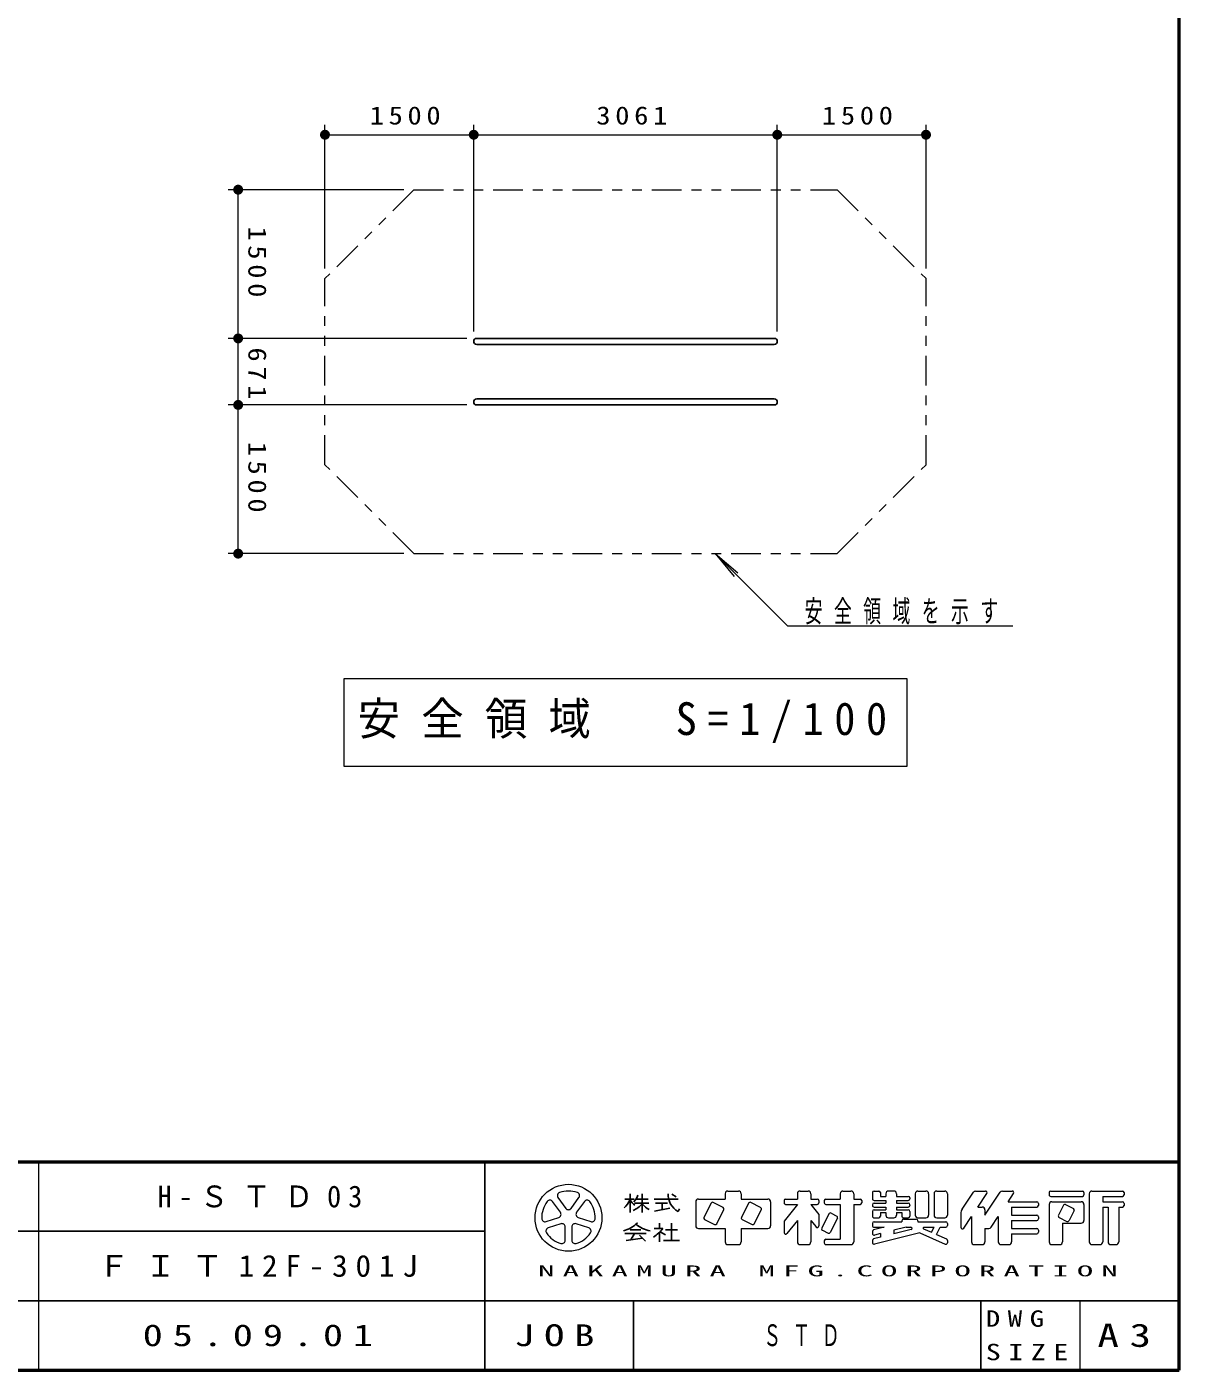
# Model space of a CAD drawing. Units: millimetres on the paper, with parts at other scales. Extents: x -365 to 0, y -54 to 257.
# Drawn here: x -116.2 to 0, y 0 to 135.5 of the extents above; entities that cross this region are included whole.
import ezdxf

# ---------------------------------------------------------------- set-up
doc = ezdxf.new("R2010")
doc.units = ezdxf.units.MM
doc.linetypes.add('USER3', pattern=[8, 3, -1, 1, -1, 1, -1])
doc.layers.add('LY_1', color=7, linetype='Continuous', lineweight=13)
doc.styles.add('ＭＳ ゴシック', font='')
doc.styles.get('ＭＳ ゴシック').set_extended_font_data('MS Gothic')

# ---------------------------------------------------------------- blocks, each defined once
blk = doc.blocks.new('filled_dot')
at = {"color": 0, "linetype": 'Continuous', "lineweight": -2, "const_width": 1.25}
blk.add_lwpolyline([(-0.625, 0, 1), (0.625, 0, 1)], format="xyb", close=True, dxfattribs=at)

msp = doc.modelspace()

# ---------------------------------------------------------------- linework, layer by layer
at = {"layer": 'LY_1', "lineweight": 50}
for p, q in [((0, 0), (0, 257)), ((-365, 21), (0, 21)), ((-365, 0), (0, 0))]:
    msp.add_line(p, q, dxfattribs=at)
at = {"layer": 'LY_1'}
for p, q in [((-86.125, 111.082), (-86.125, 125.586)), ((-71.125, 104.743), (-71.125, 125.586)), ((-40.52, 104.743), (-40.52, 125.586)), ((-25.52, 111.082), (-25.52, 125.586)), ((-86.125, 124.586), (-71.125, 124.586)), ((-71.125, 124.586), (-40.52, 124.586)), ((-40.52, 124.586), (-25.52, 124.586)), ((-78.161, 119.046), (-95.877, 119.046)), ((-94.877, 104.046), (-94.877, 119.046)), ((-71.823, 104.046), (-95.877, 104.046)), ((-94.877, 97.341), (-94.877, 104.046)), ((-71.823, 97.341), (-95.877, 97.341)), ((-94.877, 82.341), (-94.877, 97.341)), ((-78.161, 82.341), (-95.877, 82.341)), ((-46.795, 82.341), (-44.867, 80.042)), ((-46.795, 82.341), (-44.497, 80.412)), ((-39.499, 75.045), (-46.795, 82.341)), ((-39.499, 75.045), (-16.758, 75.045)), ((-27.423, 69.7), (-84.223, 69.7)), ((-84.223, 69.7), (-84.223, 60.9)), ((-27.423, 60.9), (-27.423, 69.7)), ((-84.223, 60.9), (-27.423, 60.9)), ((-115, 21), (-115, 0)), ((-45.776, 17.793), (-45.776, 17.253)), ((-45.506, 18.063), (-44.426, 18.063)), ((-44.156, 17.793), (-44.156, 17.253)), ((-38.486, 17.793), (-38.486, 17.253)), ((-38.216, 18.063), (-37.406, 18.063)), ((-37.136, 17.793), (-37.136, 17.253)), ((-34.166, 17.793), (-34.166, 17.253)), ((-33.896, 18.063), (-33.086, 18.063)), ((-32.816, 17.793), (-32.816, 17.253)), ((-30.926, 17.901), (-30.926, 17.28)), ((-30.764, 18.063), (-30.278, 18.063)), ((-30.116, 17.901), (-30.116, 17.523)), ((-29.576, 17.793), (-29.576, 17.523)), ((-28.766, 18.063), (-29.306, 18.063)), ((-28.496, 17.793), (-28.496, 17.523)), ((-26.606, 17.793), (-26.606, 15.633)), ((-26.336, 18.063), (-25.526, 18.063)), ((-25.256, 17.793), (-25.256, 15.633)), ((-24.716, 17.793), (-24.716, 15.633)), ((-24.446, 18.063), (-23.636, 18.063)), ((-23.366, 17.793), (-23.366, 15.633)), ((-21.88, 16.242), (-20.746, 17.943)), ((-20.521, 18.063), (-19.529, 18.063)), ((-20.306, 16.443), (-19.394, 17.811)), ((-19.586, 15.633), (-18.046, 17.943)), ((-17.821, 18.063), (-16.829, 18.063)), ((-17.246, 16.983), (-16.694, 17.811)), ((-13.106, 17.901), (-13.106, 17.685)), ((-12.944, 18.063), (-9.758, 18.063)), ((-9.596, 17.901), (-9.596, 17.685)), ((-9.056, 17.793), (-9.056, 12.933)), ((-8.786, 18.063), (-5.708, 18.063)), ((-5.546, 17.901), (-5.546, 17.685)), ((-62.39, 15.917), (-63.175, 16.997)), ((-62.629, 17.393), (-61.844, 16.313)), ((-61.298, 16.313), (-60.513, 17.393)), ((-59.967, 16.997), (-60.752, 15.917)), ((-48.746, 16.983), (-48.746, 14.553)), ((-48.476, 17.253), (-45.776, 17.253)), ((-47.198, 16.838), (-47.918, 15.4)), ((-45.975, 16.408), (-46.981, 16.911)), ((-44.156, 17.253), (-41.456, 17.253)), ((-43.418, 16.838), (-44.138, 15.4)), ((-42.195, 16.408), (-43.201, 16.911)), ((-41.186, 16.983), (-41.186, 14.553)), ((-39.836, 17.091), (-39.836, 16.875)), ((-38.486, 16.713), (-39.836, 15.026)), ((-39.674, 17.253), (-38.486, 17.253)), ((-39.674, 16.713), (-38.486, 16.713)), ((-37.136, 17.253), (-36.488, 17.253)), ((-37.136, 16.713), (-36.326, 15.701)), ((-37.136, 16.713), (-36.488, 16.713)), ((-36.326, 17.091), (-36.326, 16.875)), ((-35.786, 17.091), (-35.786, 16.875)), ((-35.624, 17.253), (-34.166, 17.253)), ((-35.624, 16.713), (-34.166, 16.713)), ((-34.166, 16.713), (-34.166, 13.203)), ((-32.816, 17.253), (-32.168, 17.253)), ((-32.816, 16.713), (-32.816, 12.933)), ((-32.816, 16.713), (-32.168, 16.713)), ((-32.006, 17.091), (-32.006, 16.875)), ((-30.926, 16.686), (-30.926, 16.605)), ((-30.764, 17.118), (-29.576, 17.118)), ((-30.764, 16.848), (-29.576, 16.848)), ((-30.764, 16.443), (-29.576, 16.443)), ((-30.116, 17.523), (-29.576, 17.523)), ((-29.576, 17.118), (-29.576, 16.848)), ((-29.576, 16.443), (-29.576, 16.173)), ((-28.496, 17.523), (-27.308, 17.523)), ((-28.496, 17.118), (-27.308, 17.118)), ((-28.496, 17.118), (-28.496, 16.848)), ((-28.496, 16.848), (-27.308, 16.848)), ((-28.496, 16.443), (-27.308, 16.443)), ((-28.496, 16.443), (-28.496, 16.173)), ((-27.146, 17.361), (-27.146, 17.28)), ((-27.146, 16.686), (-27.146, 16.605)), ((-20.306, 16.443), (-19.856, 16.443)), ((-17.246, 16.983), (-14.348, 16.983)), ((-16.886, 16.443), (-14.348, 16.443)), ((-16.886, 16.443), (-16.886, 15.633)), ((-14.186, 16.821), (-14.186, 16.605)), ((-13.106, 16.713), (-13.106, 12.933)), ((-12.944, 17.523), (-9.758, 17.523)), ((-12.836, 16.983), (-9.866, 16.983)), ((-11.666, 16.622), (-12.17, 15.616)), ((-11.449, 16.695), (-10.659, 16.3)), ((-9.596, 16.713), (-9.596, 15.093)), ((-7.706, 17.523), (-7.706, 16.983)), ((-7.706, 17.523), (-5.708, 17.523)), ((-7.706, 16.983), (-5.708, 16.983)), ((-7.706, 16.443), (-7.166, 16.443)), ((-7.706, 16.443), (-7.706, 12.933)), ((-7.166, 16.443), (-7.166, 12.933)), ((-6.086, 16.443), (-5.708, 16.443)), ((-6.086, 16.443), (-6.086, 12.933)), ((-5.546, 16.821), (-5.546, 16.605)), ((-63.828, 14.985), (-62.559, 15.397)), ((-60.583, 15.397), (-59.313, 14.985)), ((-47.845, 15.183), (-46.839, 14.68)), ((-46.622, 14.752), (-45.902, 16.19)), ((-44.065, 15.183), (-43.059, 14.68)), ((-42.842, 14.752), (-42.122, 16.19)), ((-39.836, 15.026), (-39.836, 13.868)), ((-38.486, 15.093), (-39.547, 13.766)), ((-38.486, 15.093), (-38.486, 12.933)), ((-37.136, 15.093), (-36.614, 14.441)), ((-37.136, 15.093), (-37.136, 12.933)), ((-36.326, 15.701), (-36.326, 14.543)), ((-35.318, 15.758), (-36.038, 14.32)), ((-34.454, 15.326), (-35.174, 13.888)), ((-35.101, 15.831), (-34.527, 15.544)), ((-30.926, 16.011), (-30.926, 15.525)), ((-30.764, 16.173), (-29.576, 16.173)), ((-30.764, 15.363), (-30.278, 15.363)), ((-30.764, 14.958), (-27.956, 14.958)), ((-30.116, 15.903), (-29.576, 15.903)), ((-30.116, 15.903), (-30.116, 15.525)), ((-29.576, 15.903), (-29.576, 15.633)), ((-29.306, 15.363), (-28.766, 15.363)), ((-28.496, 16.173), (-27.308, 16.173)), ((-28.496, 15.903), (-28.496, 15.633)), ((-28.496, 15.903), (-27.956, 15.903)), ((-27.956, 15.903), (-27.956, 15.525)), ((-27.956, 15.066), (-27.956, 14.958)), ((-27.794, 15.363), (-27.308, 15.363)), ((-27.794, 15.228), (-26.498, 15.228)), ((-27.146, 16.011), (-27.146, 15.525)), ((-26.336, 15.363), (-25.526, 15.363)), ((-26.336, 15.066), (-26.336, 14.958)), ((-26.336, 14.958), (-23.528, 14.958)), ((-24.446, 15.363), (-23.636, 15.363)), ((-22.016, 15.793), (-22.016, 14.413)), ((-21.719, 14.323), (-20.936, 15.498)), ((-20.936, 15.498), (-20.936, 12.933)), ((-19.586, 16.173), (-19.586, 15.633)), ((-18.966, 14.404), (-18.236, 15.498)), ((-18.236, 15.498), (-18.236, 12.933)), ((-16.886, 15.633), (-14.348, 15.633)), ((-16.886, 15.093), (-16.886, 14.283)), ((-16.886, 15.093), (-14.348, 15.093)), ((-14.186, 15.471), (-14.186, 15.255)), ((-12.097, 15.399), (-11.307, 15.004)), ((-10.586, 16.082), (-11.09, 15.076)), ((-62.35, 14.755), (-63.62, 14.343)), ((-61.908, 13.099), (-61.908, 14.434)), ((-61.233, 14.434), (-61.233, 13.099)), ((-59.522, 14.343), (-60.792, 14.755)), ((-48.476, 14.283), (-45.776, 14.283)), ((-45.776, 14.283), (-45.776, 12.933)), ((-44.156, 14.283), (-41.456, 14.283)), ((-44.156, 14.283), (-44.156, 12.933)), ((-35.965, 14.103), (-35.391, 13.816)), ((-30.926, 14.796), (-30.926, 14.58)), ((-30.926, 13.995), (-30.926, 13.773)), ((-29.74, 14.418), (-30.803, 14.152)), ((-30.764, 14.418), (-29.74, 14.418)), ((-26.15, 13.841), (-30.725, 12.697)), ((-30.116, 13.768), (-30.725, 13.615)), ((-30.116, 13.768), (-30.116, 13.406)), ((-27.513, 14.418), (-28.766, 14.105)), ((-27.023, 14.179), (-28.766, 13.743)), ((-28.766, 14.105), (-28.766, 13.743)), ((-27.513, 14.418), (-27.053, 14.418)), ((-26.15, 13.841), (-23.594, 12.705)), ((-25.771, 14.263), (-24.968, 13.906)), ((-25.738, 14.418), (-24.712, 14.418)), ((-24.968, 13.906), (-24.712, 14.418)), ((-24.474, 13.687), (-24.108, 14.418)), ((-24.474, 13.687), (-23.462, 13.237)), ((-24.108, 14.418), (-23.528, 14.418)), ((-23.366, 14.796), (-23.366, 14.58)), ((-19.586, 14.283), (-19.19, 14.283)), ((-19.586, 14.283), (-19.586, 12.933)), ((-16.886, 14.283), (-14.348, 14.283)), ((-16.886, 13.743), (-16.886, 12.933)), ((-16.886, 13.743), (-14.348, 13.743)), ((-14.186, 14.121), (-14.186, 13.905)), ((-11.756, 14.823), (-11.756, 12.933)), ((-11.756, 14.823), (-9.866, 14.823)), ((-45.506, 12.663), (-44.426, 12.663)), ((-38.216, 12.663), (-37.406, 12.663)), ((-35.786, 13.041), (-35.786, 12.825)), ((-35.624, 13.203), (-34.166, 13.203)), ((-35.624, 12.663), (-33.086, 12.663)), ((-30.926, 13.077), (-30.926, 12.854)), ((-30.116, 13.406), (-30.803, 13.234)), ((-23.366, 13.089), (-23.366, 12.853)), ((-20.666, 12.663), (-19.856, 12.663)), ((-17.966, 12.663), (-17.156, 12.663)), ((-12.836, 12.663), (-12.026, 12.663)), ((-8.786, 12.663), (-7.976, 12.663)), ((-6.896, 12.663), (-6.356, 12.663)), ((-10, 7), (-10, 0))]:
    msp.add_line(p, q, dxfattribs=at)
at = {"layer": 'LY_1', "linetype": 'USER3'}
for p, q in [((-77.161, 119.046), (-86.125, 110.082)), ((-77.161, 119.046), (-34.484, 119.046)), ((-34.484, 119.046), (-25.52, 110.082)), ((-86.125, 91.305), (-86.125, 110.082)), ((-25.52, 91.305), (-25.52, 110.082)), ((-77.161, 82.341), (-86.125, 91.305)), ((-34.484, 82.341), (-25.52, 91.305)), ((-77.161, 82.341), (-34.484, 82.341))]:
    msp.add_line(p, q, dxfattribs=at)
at = {"layer": 'LY_1', "lineweight": 25}
for p, q in [((-70.823, 104.046), (-40.823, 104.046)), ((-70.823, 103.441), (-40.823, 103.441)), ((-70.823, 97.946), (-40.823, 97.946)), ((-70.823, 97.341), (-40.823, 97.341)), ((-70, 21), (-70, 0)), ((-55.361, 17.793), (-55.361, 15.903)), ((-54.146, 17.793), (-54.146, 15.903)), ((-50.719, 17.467), (-51.16, 17.761)), ((-55.901, 17.253), (-54.956, 17.253)), ((-54.915, 16.848), (-53.471, 16.848)), ((-54.769, 17.253), (-53.525, 17.253)), ((-52.931, 17.253), (-50.501, 17.253)), ((-52.889, 16.02), (-51.353, 16.327)), ((-52.796, 16.848), (-51.581, 16.848)), ((-52.121, 16.848), (-52.121, 16.173)), ((-182.5, 14), (-70, 14)), ((-55.901, 13.784), (-53.741, 13.784)), ((-55.361, 14.148), (-54.281, 14.148)), ((-54.899, 13.784), (-55.289, 13.136)), ((-54.416, 13.607), (-53.81, 13.001)), ((-52.931, 14.283), (-52.051, 14.283)), ((-52.391, 14.823), (-52.391, 14.283)), ((-52.391, 13.91), (-52.391, 12.933)), ((-52.34, 13.96), (-51.796, 13.646)), ((-51.783, 14.148), (-50.568, 14.148)), ((-51.176, 14.823), (-51.176, 13.068)), ((-55.765, 13.067), (-54.113, 13.304)), ((-51.986, 13.068), (-50.366, 13.068)), ((-237.5, 7), (0, 7)), ((-55, 7), (-55, 0)), ((-20, 7), (-20, 0))]:
    msp.add_line(p, q, dxfattribs=at)
at = {"layer": 'LY_1'}
msp.add_circle((-61.571, 15.363), 3.375, dxfattribs=at)
at = {"layer": 'LY_1', "lineweight": 25}
for centre, radius, start, end in [((-70.823, 103.743), 0.302, 90, 270), ((-40.823, 103.743), 0.302, 270, 90), ((-70.823, 97.643), 0.302, 90, 270), ((-40.823, 97.643), 0.302, 270, 90), ((-56.002, 18.047), 1.467, 313.72108, 343.54317), ((-49.563, 17.694), 1.953, 177.09472, 240.51891), ((-57.466, 18.084), 2.285, 311.36185, 337.13638), ((-53.383, 18.427), 2.345, 212.50346, 230.00631), ((-56.374, 18.818), 3.034, 295.86917, 317.23867), ((-51.918, 18.818), 3.034, 222.76131, 240.10806), ((-51.54, 16.805), 1.299, 321.42112, 334.8249), ((-56.898, 17.257), 3.32, 285.11261, 313.40619), ((-52.77, 17.194), 3.192, 231.17281, 259.75506), ((-55.66, 17.226), 4.657, 304.87257, 320.80411)]:
    msp.add_arc(centre, radius, start, end, dxfattribs=at)
at = {"layer": 'LY_1'}
for centre, radius, start, end in [((-62.356, 17.592), 0.338, 109.39847, 215.99997), ((-61.571, 15.363), 2.7, 70.60155, 109.39847), ((-60.786, 17.592), 0.338, 324, 70.60155), ((-45.506, 17.793), 0.27, 89.99998, 179.99996), ((-44.426, 17.793), 0.27, 0, 89.99998), ((-38.216, 17.793), 0.27, 89.99998, 179.99996), ((-37.406, 17.793), 0.27, 0, 89.99998), ((-33.896, 17.793), 0.27, 89.99998, 179.99996), ((-33.086, 17.793), 0.27, 0, 89.99998), ((-30.764, 17.901), 0.162, 89.99998, 179.99996), ((-30.278, 17.901), 0.162, 0, 89.99998), ((-29.306, 17.793), 0.27, 89.99998, 179.99996), ((-28.766, 17.793), 0.27, 0, 89.99998), ((-26.336, 17.793), 0.27, 89.99998, 179.99996), ((-25.526, 17.793), 0.27, 0, 89.99998), ((-24.446, 17.793), 0.27, 89.99998, 179.99996), ((-23.636, 17.793), 0.27, 0, 89.99998), ((-20.521, 17.793), 0.27, 89.99998, 146.30984), ((-19.529, 17.901), 0.162, 326.31015, 89.99998), ((-17.821, 17.793), 0.27, 89.99998, 146.3098), ((-16.829, 17.901), 0.162, 326.31003, 89.99998), ((-12.944, 17.901), 0.162, 89.99998, 179.99996), ((-12.944, 17.685), 0.162, 179.99998, 270.00002), ((-9.758, 17.901), 0.162, 0, 89.99998), ((-9.758, 17.685), 0.162, 270.00002, 0), ((-8.786, 17.793), 0.27, 89.99998, 179.99996), ((-5.708, 17.901), 0.162, 0, 89.99998), ((-5.708, 17.685), 0.162, 270.00002, 0), ((-61.571, 15.363), 2.7, 142.60154, 181.39846), ((-63.448, 16.798), 0.338, 35.99999, 142.60154), ((-61.571, 16.512), 0.338, 215.99998, 324), ((-59.694, 16.798), 0.338, 37.39846, 143.99995), ((-61.571, 15.363), 2.7, 358.60155, 37.39847), ((-48.476, 16.983), 0.27, 89.99998, 179.99996), ((-47.054, 16.766), 0.162, 63.43492, 153.43499), ((-46.047, 16.263), 0.162, 333.4349, 63.43487), ((-43.274, 16.766), 0.162, 63.43492, 153.43499), ((-42.267, 16.263), 0.162, 333.4349, 63.43487), ((-41.456, 16.983), 0.27, 0, 89.99998), ((-39.674, 17.091), 0.162, 89.99998, 179.99996), ((-39.674, 16.875), 0.162, 179.99998, 270.00002), ((-36.488, 17.091), 0.162, 0, 89.99998), ((-36.488, 16.875), 0.162, 270.00002, 0), ((-35.624, 17.091), 0.162, 89.99998, 179.99996), ((-35.624, 16.875), 0.162, 179.99998, 270.00002), ((-32.168, 17.091), 0.162, 0, 89.99998), ((-32.168, 16.875), 0.162, 270.00002, 0), ((-30.764, 17.28), 0.162, 179.99998, 270.00002), ((-30.764, 16.686), 0.162, 89.99998, 179.99996), ((-30.764, 16.605), 0.162, 179.99998, 270.00002), ((-27.308, 17.361), 0.162, 0, 89.99998), ((-27.308, 17.28), 0.162, 270.00002, 0), ((-27.308, 16.686), 0.162, 0, 89.99998), ((-27.308, 16.605), 0.162, 270.00002, 0), ((-19.856, 16.173), 0.27, 0, 89.99998), ((-14.348, 16.821), 0.162, 0, 89.99998), ((-14.348, 16.605), 0.162, 270.00002, 0), ((-12.836, 16.713), 0.27, 89.99998, 179.99996), ((-11.522, 16.55), 0.162, 63.43447, 153.43474), ((-10.731, 16.155), 0.162, 333.43484, 63.43447), ((-9.866, 16.713), 0.27, 0, 89.99998), ((-5.708, 16.821), 0.162, 0, 89.99998), ((-5.708, 16.605), 0.162, 270.00002, 0), ((-63.933, 15.306), 0.338, 181.39848, 287.99997), ((-62.663, 15.718), 0.338, 287.99998, 35.99999), ((-60.479, 15.718), 0.338, 143.99996, 251.99999), ((-59.209, 15.306), 0.338, 252.00001, 358.60156), ((-47.773, 15.328), 0.162, 153.43495, 243.43485), ((-43.993, 15.328), 0.162, 153.43495, 243.43485), ((-35.174, 15.686), 0.162, 63.43487, 153.43498), ((-34.599, 15.399), 0.162, 333.43492, 63.43493), ((-30.764, 16.011), 0.162, 89.99998, 179.99996), ((-30.764, 15.525), 0.162, 179.99998, 270.00002), ((-30.764, 14.796), 0.162, 89.99998, 179.99996), ((-30.278, 15.525), 0.162, 270.00002, 0), ((-29.306, 15.633), 0.27, 179.99998, 270.00002), ((-28.766, 15.633), 0.27, 270.00002, 0), ((-27.794, 15.525), 0.162, 179.99998, 270.00002), ((-27.794, 15.066), 0.162, 89.99998, 179.99996), ((-27.308, 16.011), 0.162, 0, 89.99998), ((-27.308, 15.525), 0.162, 270.00002, 0), ((-26.336, 15.633), 0.27, 179.99998, 270.00002), ((-26.498, 15.066), 0.162, 0, 89.99998), ((-25.526, 15.633), 0.27, 270.00002, 0), ((-24.446, 15.633), 0.27, 179.99998, 270.00002), ((-23.636, 15.633), 0.27, 270.00002, 0), ((-23.528, 14.796), 0.162, 0, 89.99998), ((-21.206, 15.793), 0.81, 146.30999, 179.99996), ((-14.348, 15.471), 0.162, 0, 89.99998), ((-14.348, 15.255), 0.162, 270.00002, 0), ((-12.025, 15.544), 0.162, 153.43517, 243.43529), ((-11.234, 15.149), 0.162, 243.43534, 333.43491), ((-9.866, 15.093), 0.27, 270.00002, 0), ((-63.516, 14.022), 0.338, 107.99999, 214.60154), ((-61.571, 15.363), 2.7, 214.60156, 253.39848), ((-62.246, 14.434), 0.338, 359.99997, 107.99999), ((-60.896, 14.434), 0.338, 71.99997, 179.99999), ((-61.571, 15.363), 2.7, 286.60155, 325.39847), ((-59.626, 14.022), 0.338, 325.39847, 71.99996), ((-48.476, 14.553), 0.27, 179.99998, 270.00002), ((-46.766, 14.825), 0.162, 243.43498, 333.43496), ((-42.986, 14.825), 0.162, 243.43498, 333.43496), ((-41.456, 14.553), 0.27, 270.00002, 0), ((-39.674, 13.868), 0.162, 179.99998, 321.34037), ((-36.488, 14.543), 0.162, 218.65962, 0), ((-35.893, 14.248), 0.162, 153.43487, 243.4348), ((-35.318, 13.961), 0.162, 243.43487, 333.43498), ((-30.764, 14.58), 0.162, 179.99998, 270.00002), ((-30.764, 13.995), 0.162, 104.03614, 179.99996), ((-30.764, 13.773), 0.162, 179.99998, 284.03612), ((-27.053, 14.297), 0.121, 284.0365, 89.99998), ((-25.738, 14.337), 0.081, 89.99998, 246.03817), ((-23.528, 14.58), 0.162, 270.00002, 0), ((-21.854, 14.413), 0.162, 179.99998, 326.30997), ((-19.19, 14.553), 0.27, 270.00002, 326.31002), ((-14.348, 14.121), 0.162, 0, 89.99998), ((-14.348, 13.905), 0.162, 270.00002, 0), ((-62.246, 13.099), 0.338, 253.39847, 359.99997), ((-60.896, 13.099), 0.338, 179.99999, 286.60154), ((-45.506, 12.933), 0.27, 179.99998, 270.00002), ((-44.426, 12.933), 0.27, 270.00002, 0), ((-38.216, 12.933), 0.27, 179.99998, 270.00002), ((-37.406, 12.933), 0.27, 270.00002, 0), ((-35.624, 13.041), 0.162, 89.99998, 179.99996), ((-35.624, 12.825), 0.162, 179.99998, 270.00002), ((-33.086, 12.933), 0.27, 270.00002, 0), ((-30.764, 13.077), 0.162, 104.03614, 179.99996), ((-30.764, 12.854), 0.162, 179.99998, 284.03612), ((-23.528, 12.853), 0.162, 246.03699, 0), ((-23.528, 13.089), 0.162, 0, 66.03701), ((-20.666, 12.933), 0.27, 179.99998, 270.00002), ((-19.856, 12.933), 0.27, 270.00002, 0), ((-17.966, 12.933), 0.27, 179.99998, 270.00002), ((-17.156, 12.933), 0.27, 270.00002, 0), ((-12.836, 12.933), 0.27, 179.99998, 270.00002), ((-12.026, 12.933), 0.27, 270.00002, 0), ((-8.786, 12.933), 0.27, 179.99998, 270.00002), ((-7.976, 12.933), 0.27, 270.00002, 0), ((-6.896, 12.933), 0.27, 179.99998, 270.00002), ((-6.356, 12.933), 0.27, 270.00002, 0)]:
    msp.add_arc(centre, radius, start, end, dxfattribs=at)

# ---------------------------------------------------------------- block references
at = {"layer": 'LY_1', "xscale": 0.4, "yscale": 0.4}
for p in [(-86.125, 124.586), (-71.125, 124.586), (-40.52, 124.586)]:
    msp.add_blockref('filled_dot', p, dxfattribs=at)
for p, rotation in [((-71.125, 124.586), 180), ((-40.52, 124.586), 180), ((-25.52, 124.586), 180), ((-94.877, 119.046), 270), ((-94.877, 104.046), 90), ((-94.877, 104.046), 270), ((-94.877, 97.341), 90), ((-94.877, 97.341), 270), ((-94.877, 82.341), 90)]:
    msp.add_blockref('filled_dot', p, dxfattribs=dict(at, rotation=rotation))

# ---------------------------------------------------------------- texts
at = {"layer": 'LY_1', "style": 'ＭＳ ゴシック'}
for s, insert, char_height, attachment_point in [('\\T1.33;\\W1.15;1500', (-77.804, 125.586), 1.833, 8), ('\\T1.33;\\W1.15;3061', (-54.951, 125.586), 1.833, 8), ('\\T1.33;\\W1.15;1500', (-32.199, 125.586), 1.833, 8), ('\\T1.64;\\W0.6;安全領域を示す', (-37.758, 75.195), 2.199, 7), ('\\T1.5;\\W0.95;安全領域\u3000S=1/100', (-82.823, 65.3), 3.299, 4), ('\\T1.5;\\W0.95;H-ＳＴＤ03', (-103, 17.5), 2.199, 4), ('\\T1.5;\\W1.05;ＦＩＴ12F-301J', (-109, 10.5), 2.199, 4), ('\\T1.5;\\W2.2;NAKAMURA\\~MFG.CORPORATION', (-35, 10), 1.1, 5), ('\\T1.52;\\W1.3;DWG', (-19.5, 5.188), 1.65, 4), ('\\T1.5;\\W1.35;05.09.01', (-104.5, 3.5), 2.199, 4), ('\\T1.5;\\W1.35;JOB', (-62.5, 3.5), 2.199, 5), ('\\T1.64;\\W0.6;ＳＴＤ', (-37.5, 3.5), 2.199, 5), ('\\T1.5;\\W1.35;A3', (-5, 3.5), 2.346, 5), ('\\T1.5;\\W1.35;SIZE', (-19.5, 1.812), 1.65, 4)]:
    msp.add_mtext(s, dxfattribs=dict(at, insert=insert, char_height=char_height, attachment_point=attachment_point))
at = {"layer": 'LY_1', "char_height": 1.833, "attachment_point": 8, "rotation": 270, "style": 'ＭＳ ゴシック'}
for s, insert in [('\\T1.33;\\W1.15;1500', (-93.877, 111.525)), ('\\T1.33;\\W1.15;671', (-93.877, 100.276)), ('\\T1.33;\\W1.15;1500', (-93.877, 89.82))]:
    msp.add_mtext(s, dxfattribs=dict(at, insert=insert))

doc.saveas('drawing.dxf')
